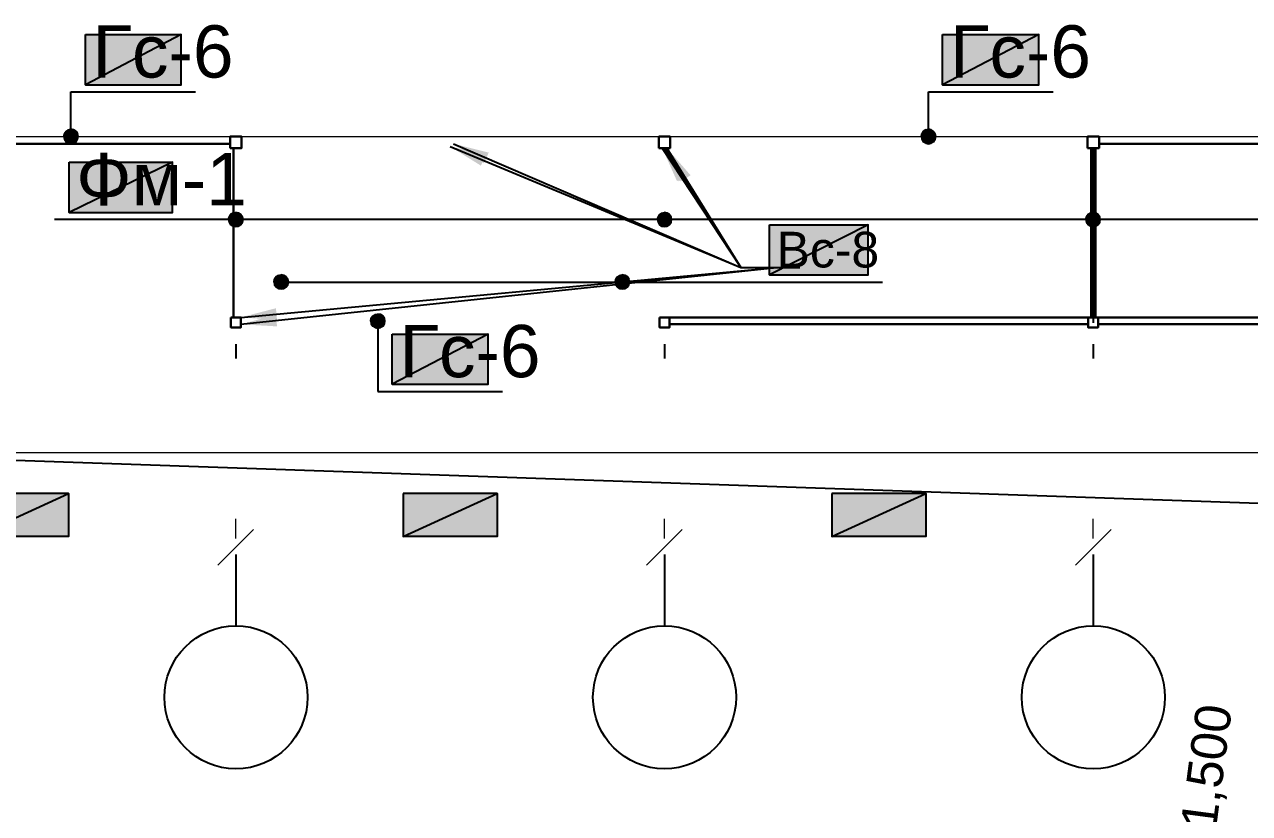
# Model space of a CAD drawing. Extents: x 8 to 21351, y 0 to 420.
# Drawn here: x 16298 to 16383.7, y 179.1 to 234.3 of the extents above; entities that cross this region are included whole.
import ezdxf

# ---------------------------------------------------------------- set-up
doc = ezdxf.new("R2010")
doc.units = 0
doc.linetypes.add('TEYPDFCAD_CENTER', pattern=[20, 12, -3, 2, -3])
for name, color, linetype in [('PDF_ВЫНОСКИ', 7, 'Continuous'), ('PDF_ОСИ', 7, 'Continuous'), ('PDF_ОТМЕТКИ', 7, 'Continuous'), ('TEY_REVIEW_AXIS', 7, 'Continuous'), ('TEY_REVIEW_LEADER', 7, 'Continuous')]:
    doc.layers.add(name, color=color, linetype=linetype)
doc.styles.add('TEYPDFCAD_TEXT', font='arial.ttf')
doc.dimstyles.new('TEYPDFCAD_SCALE_1', dxfattribs={"dimtxt": 2.5, "dimasz": 2.5, "dimexe": 1.25, "dimexo": 0.75, "dimtad": 1, "dimdsep": 46, "dimtxsty": 'Standard', "dimcen": 0.09, "dimadec": 0, "dimazin": 0, "dimtfac": 1, "dimtofl": 0, "dimtmove": 0, "dimatfit": 3, "dimfxl": 1, "dimarcsym": 0})

# ---------------------------------------------------------------- blocks, each defined once
blk = doc.blocks.new('TEY_AXIS')
at = {"layer": 'PDF_ОСИ', "linetype": 'TEYPDFCAD_CENTER', "lineweight": 9}
blk.add_line((0, 0), (1, 0), dxfattribs=at)
blk = doc.blocks.new('TEY_LEVEL')
at = {"layer": 'PDF_ОТМЕТКИ', "lineweight": 9}
blk.add_line((0, 0), (5, 0), dxfattribs=at)
blk.add_lwpolyline([(0, 0), (2, 1.5), (2, -1.5)], close=True, dxfattribs=at)
at = {"layer": 'PDF_ОТМЕТКИ', "style": 'TEYPDFCAD_TEXT'}
blk.add_text('+331,500', height=2.5, dxfattribs=at).set_placement((6, -1.25))

msp = doc.modelspace()

# ---------------------------------------------------------------- hatches: boundary and pattern name
at = {"true_color": 0xffffff}
h = msp.add_hatch(color=0, dxfattribs=at)
h.paths.add_polyline_path([(16302.259, 233.638), (16308.969, 233.638), (16302.259, 230.124)])
h.paths.add_polyline_path([(16308.969, 233.638), (16302.259, 230.124), (16308.969, 230.124)])
h = msp.add_hatch(color=0, dxfattribs=at)
h.paths.add_polyline_path([(16362.245, 233.638), (16368.976, 233.638), (16362.245, 230.124)])
h.paths.add_polyline_path([(16368.976, 233.638), (16362.245, 230.124), (16368.976, 230.124)])
h = msp.add_hatch(color=7)
h.paths.add_polyline_path([(16300.904, 226.864), (16300.798, 226.695), (16301.243, 226.505)])
h.paths.add_polyline_path([(16300.798, 226.695), (16301.243, 226.505), (16300.756, 226.505)])
h.paths.add_polyline_path([(16301.243, 226.505), (16300.756, 226.505), (16300.798, 226.314)])
h = msp.add_hatch(color=7)
h.paths.add_polyline_path([(16300.798, 226.314), (16300.904, 226.145), (16301.243, 226.505)])
h.paths.add_polyline_path([(16300.904, 226.145), (16301.243, 226.505), (16301.052, 226.039)])
h.paths.add_polyline_path([(16301.243, 226.505), (16301.052, 226.039), (16301.243, 225.996)])
h = msp.add_hatch(color=7)
h.paths.add_polyline_path([(16301.433, 226.97), (16301.243, 227.012), (16301.243, 226.505)])
h.paths.add_polyline_path([(16301.243, 227.012), (16301.243, 226.505), (16301.052, 226.97)])
h.paths.add_polyline_path([(16301.243, 226.505), (16301.052, 226.97), (16300.904, 226.864)])
h = msp.add_hatch(color=7)
h.paths.add_polyline_path([(16301.751, 226.505), (16301.708, 226.695), (16301.243, 226.505)])
h.paths.add_polyline_path([(16301.708, 226.695), (16301.243, 226.505), (16301.603, 226.864)])
h.paths.add_polyline_path([(16301.243, 226.505), (16301.603, 226.864), (16301.433, 226.97)])
h = msp.add_hatch(color=7)
h.paths.add_polyline_path([(16301.243, 225.996), (16301.433, 226.039), (16301.243, 226.505)])
h.paths.add_polyline_path([(16301.433, 226.039), (16301.243, 226.505), (16301.603, 226.145)])
h.paths.add_polyline_path([(16301.243, 226.505), (16301.603, 226.145), (16301.708, 226.314)])
for points in [[(16301.708, 226.314), (16301.751, 226.505), (16301.243, 226.505)], [(16361.716, 226.314), (16361.758, 226.505), (16361.25, 226.505)], [(16313.244, 220.514), (16313.287, 220.705), (16312.779, 220.705)], [(16343.237, 220.514), (16343.28, 220.705), (16342.772, 220.705)], [(16373.252, 220.514), (16373.273, 220.705), (16372.786, 220.705)], [(16316.419, 216.133), (16316.462, 216.323), (16315.954, 216.323)], [(16340.295, 216.133), (16340.338, 216.323), (16339.83, 216.323)], [(16323.193, 213.402), (16323.214, 213.593), (16322.727, 213.593)]]:
    msp.add_hatch(color=7).paths.add_polyline_path(points)
h = msp.add_hatch(color=7)
h.paths.add_polyline_path([(16360.89, 226.864), (16360.785, 226.695), (16361.25, 226.505)])
h.paths.add_polyline_path([(16360.785, 226.695), (16361.25, 226.505), (16360.763, 226.505)])
h.paths.add_polyline_path([(16361.25, 226.505), (16360.763, 226.505), (16360.785, 226.314)])
h = msp.add_hatch(color=7)
h.paths.add_polyline_path([(16360.785, 226.314), (16360.89, 226.145), (16361.25, 226.505)])
h.paths.add_polyline_path([(16360.89, 226.145), (16361.25, 226.505), (16361.06, 226.039)])
h.paths.add_polyline_path([(16361.25, 226.505), (16361.06, 226.039), (16361.25, 225.996)])
h = msp.add_hatch(color=7)
h.paths.add_polyline_path([(16361.441, 226.97), (16361.25, 227.012), (16361.25, 226.505)])
h.paths.add_polyline_path([(16361.25, 227.012), (16361.25, 226.505), (16361.06, 226.97)])
h.paths.add_polyline_path([(16361.25, 226.505), (16361.06, 226.97), (16360.89, 226.864)])
h = msp.add_hatch(color=7)
h.paths.add_polyline_path([(16361.758, 226.505), (16361.716, 226.695), (16361.25, 226.505)])
h.paths.add_polyline_path([(16361.716, 226.695), (16361.25, 226.505), (16361.61, 226.864)])
h.paths.add_polyline_path([(16361.25, 226.505), (16361.61, 226.864), (16361.441, 226.97)])
h = msp.add_hatch(color=7)
h.paths.add_polyline_path([(16361.25, 225.996), (16361.441, 226.039), (16361.25, 226.505)])
h.paths.add_polyline_path([(16361.441, 226.039), (16361.25, 226.505), (16361.61, 226.145)])
h.paths.add_polyline_path([(16361.25, 226.505), (16361.61, 226.145), (16361.716, 226.314)])
h = msp.add_hatch(color=0, dxfattribs=at)
h.paths.add_polyline_path([(16301.116, 224.705), (16308.355, 224.705), (16301.116, 221.192)])
h.paths.add_polyline_path([(16308.355, 224.705), (16301.116, 221.192), (16308.355, 221.192)])
h = msp.add_hatch(color=7)
h.paths.add_polyline_path([(16312.969, 221.149), (16312.779, 221.192), (16312.779, 220.705)])
h.paths.add_polyline_path([(16312.779, 221.192), (16312.779, 220.705), (16312.588, 221.149)])
h.paths.add_polyline_path([(16312.779, 220.705), (16312.588, 221.149), (16312.419, 221.043)])
h = msp.add_hatch(color=7)
h.paths.add_polyline_path([(16342.962, 221.149), (16342.772, 221.192), (16342.772, 220.705)])
h.paths.add_polyline_path([(16342.772, 221.192), (16342.772, 220.705), (16342.581, 221.149)])
h.paths.add_polyline_path([(16342.772, 220.705), (16342.581, 221.149), (16342.433, 221.043)])
h = msp.add_hatch(color=7)
h.paths.add_polyline_path([(16372.977, 221.149), (16372.786, 221.192), (16372.786, 220.705)])
h.paths.add_polyline_path([(16372.786, 221.192), (16372.786, 220.705), (16372.596, 221.149)])
h.paths.add_polyline_path([(16372.786, 220.705), (16372.596, 221.149), (16372.426, 221.043)])
h = msp.add_hatch(color=7)
h.paths.add_polyline_path([(16312.419, 221.043), (16312.313, 220.895), (16312.779, 220.705)])
h.paths.add_polyline_path([(16312.313, 220.895), (16312.779, 220.705), (16312.271, 220.705)])
h.paths.add_polyline_path([(16312.779, 220.705), (16312.271, 220.705), (16312.313, 220.514)])
h = msp.add_hatch(color=7)
h.paths.add_polyline_path([(16312.313, 220.514), (16312.419, 220.345), (16312.779, 220.705)])
h.paths.add_polyline_path([(16312.419, 220.345), (16312.779, 220.705), (16312.588, 220.239)])
h.paths.add_polyline_path([(16312.779, 220.705), (16312.588, 220.239), (16312.779, 220.197)])
h = msp.add_hatch(color=7)
h.paths.add_polyline_path([(16313.287, 220.705), (16313.244, 220.895), (16312.779, 220.705)])
h.paths.add_polyline_path([(16313.244, 220.895), (16312.779, 220.705), (16313.138, 221.043)])
h.paths.add_polyline_path([(16312.779, 220.705), (16313.138, 221.043), (16312.969, 221.149)])
h = msp.add_hatch(color=7)
h.paths.add_polyline_path([(16312.779, 220.197), (16312.969, 220.239), (16312.779, 220.705)])
h.paths.add_polyline_path([(16312.969, 220.239), (16312.779, 220.705), (16313.138, 220.345)])
h.paths.add_polyline_path([(16312.779, 220.705), (16313.138, 220.345), (16313.244, 220.514)])
h = msp.add_hatch(color=7)
h.paths.add_polyline_path([(16342.433, 221.043), (16342.327, 220.895), (16342.772, 220.705)])
h.paths.add_polyline_path([(16342.327, 220.895), (16342.772, 220.705), (16342.285, 220.705)])
h.paths.add_polyline_path([(16342.772, 220.705), (16342.285, 220.705), (16342.327, 220.514)])
h = msp.add_hatch(color=7)
h.paths.add_polyline_path([(16342.327, 220.514), (16342.433, 220.345), (16342.772, 220.705)])
h.paths.add_polyline_path([(16342.433, 220.345), (16342.772, 220.705), (16342.581, 220.239)])
h.paths.add_polyline_path([(16342.772, 220.705), (16342.581, 220.239), (16342.772, 220.197)])
h = msp.add_hatch(color=7)
h.paths.add_polyline_path([(16343.28, 220.705), (16343.237, 220.895), (16342.772, 220.705)])
h.paths.add_polyline_path([(16343.237, 220.895), (16342.772, 220.705), (16343.132, 221.043)])
h.paths.add_polyline_path([(16342.772, 220.705), (16343.132, 221.043), (16342.962, 221.149)])
h = msp.add_hatch(color=7)
h.paths.add_polyline_path([(16342.772, 220.197), (16342.962, 220.239), (16342.772, 220.705)])
h.paths.add_polyline_path([(16342.962, 220.239), (16342.772, 220.705), (16343.132, 220.345)])
h.paths.add_polyline_path([(16342.772, 220.705), (16343.132, 220.345), (16343.237, 220.514)])
h = msp.add_hatch(color=0, dxfattribs=at)
h.paths.add_polyline_path([(16350.138, 220.324), (16357.038, 220.324), (16350.138, 216.831)])
h.paths.add_polyline_path([(16357.038, 220.324), (16350.138, 216.831), (16357.038, 216.831)])
h = msp.add_hatch(color=7)
h.paths.add_polyline_path([(16372.426, 221.043), (16372.32, 220.895), (16372.786, 220.705)])
h.paths.add_polyline_path([(16372.32, 220.895), (16372.786, 220.705), (16372.278, 220.705)])
h.paths.add_polyline_path([(16372.786, 220.705), (16372.278, 220.705), (16372.32, 220.514)])
h = msp.add_hatch(color=7)
h.paths.add_polyline_path([(16372.32, 220.514), (16372.426, 220.345), (16372.786, 220.705)])
h.paths.add_polyline_path([(16372.426, 220.345), (16372.786, 220.705), (16372.596, 220.239)])
h.paths.add_polyline_path([(16372.786, 220.705), (16372.596, 220.239), (16372.786, 220.197)])
h = msp.add_hatch(color=7)
h.paths.add_polyline_path([(16373.273, 220.705), (16373.252, 220.895), (16372.786, 220.705)])
h.paths.add_polyline_path([(16373.252, 220.895), (16372.786, 220.705), (16373.125, 221.043)])
h.paths.add_polyline_path([(16372.786, 220.705), (16373.125, 221.043), (16372.977, 221.149)])
h = msp.add_hatch(color=7)
h.paths.add_polyline_path([(16372.786, 220.197), (16372.977, 220.239), (16372.786, 220.705)])
h.paths.add_polyline_path([(16372.977, 220.239), (16372.786, 220.705), (16373.125, 220.345)])
h.paths.add_polyline_path([(16372.786, 220.705), (16373.125, 220.345), (16373.252, 220.514)])
h = msp.add_hatch(color=7)
h.paths.add_polyline_path([(16315.615, 216.683), (16315.488, 216.514), (16315.954, 216.323)])
h.paths.add_polyline_path([(16315.488, 216.514), (16315.954, 216.323), (16315.467, 216.323)])
h.paths.add_polyline_path([(16315.954, 216.323), (16315.467, 216.323), (16315.488, 216.133)])
h = msp.add_hatch(color=7)
h.paths.add_polyline_path([(16315.488, 216.133), (16315.615, 215.985), (16315.954, 216.323)])
h.paths.add_polyline_path([(16315.615, 215.985), (16315.954, 216.323), (16315.763, 215.879)])
h.paths.add_polyline_path([(16315.954, 216.323), (16315.763, 215.879), (16315.954, 215.836)])
h = msp.add_hatch(color=7)
h.paths.add_polyline_path([(16316.144, 216.789), (16315.954, 216.831), (16315.954, 216.323)])
h.paths.add_polyline_path([(16315.954, 216.831), (16315.954, 216.323), (16315.763, 216.789)])
h.paths.add_polyline_path([(16315.954, 216.323), (16315.763, 216.789), (16315.615, 216.683)])
h = msp.add_hatch(color=7)
h.paths.add_polyline_path([(16316.462, 216.323), (16316.419, 216.514), (16315.954, 216.323)])
h.paths.add_polyline_path([(16316.419, 216.514), (16315.954, 216.323), (16316.313, 216.683)])
h.paths.add_polyline_path([(16315.954, 216.323), (16316.313, 216.683), (16316.144, 216.789)])
h = msp.add_hatch(color=7)
h.paths.add_polyline_path([(16315.954, 215.836), (16316.144, 215.879), (16315.954, 216.323)])
h.paths.add_polyline_path([(16316.144, 215.879), (16315.954, 216.323), (16316.313, 215.985)])
h.paths.add_polyline_path([(16315.954, 216.323), (16316.313, 215.985), (16316.419, 216.133)])
h = msp.add_hatch(color=7)
h.paths.add_polyline_path([(16339.491, 216.683), (16339.364, 216.514), (16339.83, 216.323)])
h.paths.add_polyline_path([(16339.364, 216.514), (16339.83, 216.323), (16339.343, 216.323)])
h.paths.add_polyline_path([(16339.83, 216.323), (16339.343, 216.323), (16339.364, 216.133)])
h = msp.add_hatch(color=7)
h.paths.add_polyline_path([(16339.364, 216.133), (16339.491, 215.985), (16339.83, 216.323)])
h.paths.add_polyline_path([(16339.491, 215.985), (16339.83, 216.323), (16339.639, 215.879)])
h.paths.add_polyline_path([(16339.83, 216.323), (16339.639, 215.879), (16339.83, 215.836)])
h = msp.add_hatch(color=7)
h.paths.add_polyline_path([(16340.02, 216.789), (16339.83, 216.831), (16339.83, 216.323)])
h.paths.add_polyline_path([(16339.83, 216.831), (16339.83, 216.323), (16339.639, 216.789)])
h.paths.add_polyline_path([(16339.83, 216.323), (16339.639, 216.789), (16339.491, 216.683)])
h = msp.add_hatch(color=7)
h.paths.add_polyline_path([(16340.338, 216.323), (16340.295, 216.514), (16339.83, 216.323)])
h.paths.add_polyline_path([(16340.295, 216.514), (16339.83, 216.323), (16340.189, 216.683)])
h.paths.add_polyline_path([(16339.83, 216.323), (16340.189, 216.683), (16340.02, 216.789)])
h = msp.add_hatch(color=7)
h.paths.add_polyline_path([(16339.83, 215.836), (16340.02, 215.879), (16339.83, 216.323)])
h.paths.add_polyline_path([(16340.02, 215.879), (16339.83, 216.323), (16340.189, 215.985)])
h.paths.add_polyline_path([(16339.83, 216.323), (16340.189, 215.985), (16340.295, 216.133)])
h = msp.add_hatch(color=7)
h.paths.add_polyline_path([(16322.367, 213.931), (16322.261, 213.783), (16322.727, 213.593)])
h.paths.add_polyline_path([(16322.261, 213.783), (16322.727, 213.593), (16322.219, 213.593)])
h.paths.add_polyline_path([(16322.727, 213.593), (16322.219, 213.593), (16322.261, 213.402)])
h = msp.add_hatch(color=7)
h.paths.add_polyline_path([(16322.261, 213.402), (16322.367, 213.233), (16322.727, 213.593)])
h.paths.add_polyline_path([(16322.367, 213.233), (16322.727, 213.593), (16322.536, 213.127)])
h.paths.add_polyline_path([(16322.727, 213.593), (16322.536, 213.127), (16322.727, 213.085)])
h = msp.add_hatch(color=7)
h.paths.add_polyline_path([(16322.917, 214.059), (16322.727, 214.08), (16322.727, 213.593)])
h.paths.add_polyline_path([(16322.727, 214.08), (16322.727, 213.593), (16322.536, 214.059)])
h.paths.add_polyline_path([(16322.727, 213.593), (16322.536, 214.059), (16322.367, 213.931)])
h = msp.add_hatch(color=7)
h.paths.add_polyline_path([(16323.214, 213.593), (16323.193, 213.783), (16322.727, 213.593)])
h.paths.add_polyline_path([(16323.193, 213.783), (16322.727, 213.593), (16323.087, 213.931)])
h.paths.add_polyline_path([(16322.727, 213.593), (16323.087, 213.931), (16322.917, 214.059)])
h = msp.add_hatch(color=7)
h.paths.add_polyline_path([(16322.727, 213.085), (16322.917, 213.127), (16322.727, 213.593)])
h.paths.add_polyline_path([(16322.917, 213.127), (16322.727, 213.593), (16323.087, 213.233)])
h.paths.add_polyline_path([(16322.727, 213.593), (16323.087, 213.233), (16323.193, 213.402)])
h = msp.add_hatch(color=0, dxfattribs=at)
h.paths.add_polyline_path([(16323.722, 212.661), (16330.432, 212.661), (16323.722, 209.169)])
h.paths.add_polyline_path([(16330.432, 212.661), (16323.722, 209.169), (16330.432, 209.169)])
h = msp.add_hatch(color=0, dxfattribs=at)
h.paths.add_polyline_path([(16294.491, 201.507), (16294.491, 198.501), (16301.073, 201.507)])
h.paths.add_polyline_path([(16294.491, 198.501), (16301.073, 201.507), (16301.073, 198.501)])
h = msp.add_hatch(color=0, dxfattribs=at)
h.paths.add_polyline_path([(16324.484, 201.507), (16324.484, 198.501), (16331.067, 201.507)])
h.paths.add_polyline_path([(16324.484, 198.501), (16331.067, 201.507), (16331.067, 198.501)])
h = msp.add_hatch(color=0, dxfattribs=at)
h.paths.add_polyline_path([(16354.498, 201.507), (16354.498, 198.501), (16361.06, 201.507)])
h.paths.add_polyline_path([(16354.498, 198.501), (16361.06, 201.507), (16361.06, 198.501)])

# ---------------------------------------------------------------- linework, layer by layer
at = {"color": 0, "lineweight": 0, "true_color": 0xffffff}
for p, q in [((16302.259, 230.124), (16308.969, 230.124)), ((16362.245, 230.124), (16368.976, 230.124)), ((16301.116, 221.192), (16308.355, 221.192)), ((16350.138, 216.831), (16357.038, 216.831)), ((16323.722, 209.169), (16330.432, 209.169))]:
    msp.add_line(p, q, dxfattribs=at)
at = {"color": 7, "lineweight": 25}
for p, q in [((16301.243, 226.505), (16301.243, 229.637)), ((16301.243, 229.637), (16309.963, 229.637)), ((16361.25, 226.505), (16361.25, 229.637)), ((16361.25, 229.637), (16369.971, 229.637)), ((16309.371, 220.705), (16300.1, 220.705)), ((16312.779, 220.705), (16309.371, 220.705)), ((16339.83, 216.323), (16349.143, 216.323)), ((16349.143, 216.323), (16358.033, 216.323)), ((16322.727, 213.593), (16322.727, 208.661)), ((16312.779, 211.963), (16312.779, 210.968)), ((16342.772, 211.963), (16342.772, 210.968)), ((16372.786, 211.963), (16372.786, 210.968)), ((16322.727, 208.661), (16331.448, 208.661)), ((16312.779, 197.252), (16312.779, 192.236)), ((16342.772, 197.252), (16342.772, 192.236)), ((16372.786, 197.252), (16372.786, 192.236))]:
    msp.add_line(p, q, dxfattribs=at)
at = {"color": 7, "lineweight": 5}
for p, q in [((16312.779, 198.374), (16312.779, 199.75)), ((16312.779, 198.374), (16312.779, 199.75)), ((16342.772, 198.374), (16342.772, 199.75)), ((16342.772, 198.374), (16342.772, 199.75)), ((16372.786, 198.374), (16372.786, 199.75)), ((16372.786, 198.374), (16372.786, 199.75)), ((16311.53, 196.511), (16314.027, 199.009)), ((16314.027, 199.009), (16311.53, 196.511)), ((16341.523, 196.511), (16344.021, 199.009)), ((16344.021, 199.009), (16341.523, 196.511)), ((16371.537, 196.511), (16374.035, 199.009)), ((16374.035, 199.009), (16371.537, 196.511))]:
    msp.add_line(p, q, dxfattribs=at)
at = {"color": 0, "true_color": 0xffffff}
for points in [[(16302.259, 233.638), (16308.969, 233.638), (16302.259, 230.124)], [(16308.969, 233.638), (16302.259, 230.124), (16308.969, 230.124)], [(16362.245, 233.638), (16368.976, 233.638), (16362.245, 230.124)], [(16368.976, 233.638), (16362.245, 230.124), (16368.976, 230.124)], [(16301.116, 224.705), (16308.355, 224.705), (16301.116, 221.192)], [(16308.355, 224.705), (16301.116, 221.192), (16308.355, 221.192)], [(16350.138, 220.324), (16357.038, 220.324), (16350.138, 216.831)], [(16357.038, 220.324), (16350.138, 216.831), (16357.038, 216.831)], [(16323.722, 212.661), (16330.432, 212.661), (16323.722, 209.169)], [(16330.432, 212.661), (16323.722, 209.169), (16330.432, 209.169)], [(16294.491, 201.507), (16294.491, 198.501), (16301.073, 201.507)], [(16294.491, 198.501), (16301.073, 201.507), (16301.073, 198.501)], [(16324.484, 201.507), (16324.484, 198.501), (16331.067, 201.507)], [(16324.484, 198.501), (16331.067, 201.507), (16331.067, 198.501)], [(16354.498, 201.507), (16354.498, 198.501), (16361.06, 201.507)], [(16354.498, 198.501), (16361.06, 201.507), (16361.06, 198.501)]]:
    msp.add_lwpolyline(points, close=True, dxfattribs=at)
at = {"color": 7}
for points in [[(16300.798, 226.695), (16301.243, 226.505), (16300.756, 226.505)], [(16301.243, 226.505), (16300.756, 226.505), (16300.798, 226.314)], [(16300.904, 226.864), (16300.798, 226.695), (16301.243, 226.505)], [(16300.798, 226.314), (16300.904, 226.145), (16301.243, 226.505)], [(16301.243, 226.505), (16301.052, 226.97), (16300.904, 226.864)], [(16300.904, 226.145), (16301.243, 226.505), (16301.052, 226.039)], [(16301.243, 227.012), (16301.243, 226.505), (16301.052, 226.97)], [(16301.243, 226.505), (16301.052, 226.039), (16301.243, 225.996)], [(16301.433, 226.97), (16301.243, 227.012), (16301.243, 226.505)], [(16301.243, 226.505), (16301.603, 226.864), (16301.433, 226.97)], [(16301.708, 226.695), (16301.243, 226.505), (16301.603, 226.864)], [(16301.751, 226.505), (16301.708, 226.695), (16301.243, 226.505)], [(16301.243, 225.996), (16301.433, 226.039), (16301.243, 226.505)], [(16301.433, 226.039), (16301.243, 226.505), (16301.603, 226.145)], [(16301.243, 226.505), (16301.603, 226.145), (16301.708, 226.314)], [(16301.708, 226.314), (16301.751, 226.505), (16301.243, 226.505)], [(16360.785, 226.695), (16361.25, 226.505), (16360.763, 226.505)], [(16361.25, 226.505), (16360.763, 226.505), (16360.785, 226.314)], [(16360.89, 226.864), (16360.785, 226.695), (16361.25, 226.505)], [(16360.785, 226.314), (16360.89, 226.145), (16361.25, 226.505)], [(16361.25, 226.505), (16361.06, 226.97), (16360.89, 226.864)], [(16360.89, 226.145), (16361.25, 226.505), (16361.06, 226.039)], [(16361.25, 227.012), (16361.25, 226.505), (16361.06, 226.97)], [(16361.25, 226.505), (16361.06, 226.039), (16361.25, 225.996)], [(16361.441, 226.97), (16361.25, 227.012), (16361.25, 226.505)], [(16361.25, 226.505), (16361.61, 226.864), (16361.441, 226.97)], [(16361.716, 226.695), (16361.25, 226.505), (16361.61, 226.864)], [(16361.758, 226.505), (16361.716, 226.695), (16361.25, 226.505)], [(16361.25, 225.996), (16361.441, 226.039), (16361.25, 226.505)], [(16361.441, 226.039), (16361.25, 226.505), (16361.61, 226.145)], [(16361.25, 226.505), (16361.61, 226.145), (16361.716, 226.314)], [(16361.716, 226.314), (16361.758, 226.505), (16361.25, 226.505)], [(16312.779, 221.192), (16312.779, 220.705), (16312.588, 221.149)], [(16312.969, 221.149), (16312.779, 221.192), (16312.779, 220.705)], [(16342.772, 221.192), (16342.772, 220.705), (16342.581, 221.149)], [(16342.962, 221.149), (16342.772, 221.192), (16342.772, 220.705)], [(16372.786, 221.192), (16372.786, 220.705), (16372.596, 221.149)], [(16372.977, 221.149), (16372.786, 221.192), (16372.786, 220.705)], [(16312.313, 220.895), (16312.779, 220.705), (16312.271, 220.705)], [(16312.779, 220.705), (16312.271, 220.705), (16312.313, 220.514)], [(16312.419, 221.043), (16312.313, 220.895), (16312.779, 220.705)], [(16312.313, 220.514), (16312.419, 220.345), (16312.779, 220.705)], [(16312.779, 220.705), (16312.588, 221.149), (16312.419, 221.043)], [(16312.419, 220.345), (16312.779, 220.705), (16312.588, 220.239)], [(16312.779, 220.705), (16312.588, 220.239), (16312.779, 220.197)], [(16312.779, 220.705), (16313.138, 221.043), (16312.969, 221.149)], [(16313.244, 220.895), (16312.779, 220.705), (16313.138, 221.043)], [(16313.287, 220.705), (16313.244, 220.895), (16312.779, 220.705)], [(16312.779, 220.197), (16312.969, 220.239), (16312.779, 220.705)], [(16312.969, 220.239), (16312.779, 220.705), (16313.138, 220.345)], [(16312.779, 220.705), (16313.138, 220.345), (16313.244, 220.514)], [(16313.244, 220.514), (16313.287, 220.705), (16312.779, 220.705)], [(16342.327, 220.895), (16342.772, 220.705), (16342.285, 220.705)], [(16342.772, 220.705), (16342.285, 220.705), (16342.327, 220.514)], [(16342.433, 221.043), (16342.327, 220.895), (16342.772, 220.705)], [(16342.327, 220.514), (16342.433, 220.345), (16342.772, 220.705)], [(16342.772, 220.705), (16342.581, 221.149), (16342.433, 221.043)], [(16342.433, 220.345), (16342.772, 220.705), (16342.581, 220.239)], [(16342.772, 220.705), (16342.581, 220.239), (16342.772, 220.197)], [(16342.772, 220.705), (16343.132, 221.043), (16342.962, 221.149)], [(16343.237, 220.895), (16342.772, 220.705), (16343.132, 221.043)], [(16343.28, 220.705), (16343.237, 220.895), (16342.772, 220.705)], [(16342.772, 220.197), (16342.962, 220.239), (16342.772, 220.705)], [(16342.962, 220.239), (16342.772, 220.705), (16343.132, 220.345)], [(16342.772, 220.705), (16343.132, 220.345), (16343.237, 220.514)], [(16343.237, 220.514), (16343.28, 220.705), (16342.772, 220.705)], [(16372.32, 220.895), (16372.786, 220.705), (16372.278, 220.705)], [(16372.786, 220.705), (16372.278, 220.705), (16372.32, 220.514)], [(16372.426, 221.043), (16372.32, 220.895), (16372.786, 220.705)], [(16372.32, 220.514), (16372.426, 220.345), (16372.786, 220.705)], [(16372.786, 220.705), (16372.596, 221.149), (16372.426, 221.043)], [(16372.426, 220.345), (16372.786, 220.705), (16372.596, 220.239)], [(16372.786, 220.705), (16372.596, 220.239), (16372.786, 220.197)], [(16372.786, 220.705), (16373.125, 221.043), (16372.977, 221.149)], [(16373.252, 220.895), (16372.786, 220.705), (16373.125, 221.043)], [(16373.273, 220.705), (16373.252, 220.895), (16372.786, 220.705)], [(16372.786, 220.197), (16372.977, 220.239), (16372.786, 220.705)], [(16372.977, 220.239), (16372.786, 220.705), (16373.125, 220.345)], [(16372.786, 220.705), (16373.125, 220.345), (16373.252, 220.514)], [(16373.252, 220.514), (16373.273, 220.705), (16372.786, 220.705)], [(16315.488, 216.514), (16315.954, 216.323), (16315.467, 216.323)], [(16315.954, 216.323), (16315.467, 216.323), (16315.488, 216.133)], [(16315.615, 216.683), (16315.488, 216.514), (16315.954, 216.323)], [(16315.488, 216.133), (16315.615, 215.985), (16315.954, 216.323)], [(16315.954, 216.323), (16315.763, 216.789), (16315.615, 216.683)], [(16315.615, 215.985), (16315.954, 216.323), (16315.763, 215.879)], [(16315.954, 216.831), (16315.954, 216.323), (16315.763, 216.789)], [(16315.954, 216.323), (16315.763, 215.879), (16315.954, 215.836)], [(16316.144, 216.789), (16315.954, 216.831), (16315.954, 216.323)], [(16315.954, 216.323), (16316.313, 216.683), (16316.144, 216.789)], [(16316.419, 216.514), (16315.954, 216.323), (16316.313, 216.683)], [(16316.462, 216.323), (16316.419, 216.514), (16315.954, 216.323)], [(16315.954, 215.836), (16316.144, 215.879), (16315.954, 216.323)], [(16316.144, 215.879), (16315.954, 216.323), (16316.313, 215.985)], [(16315.954, 216.323), (16316.313, 215.985), (16316.419, 216.133)], [(16316.419, 216.133), (16316.462, 216.323), (16315.954, 216.323)], [(16339.364, 216.514), (16339.83, 216.323), (16339.343, 216.323)], [(16339.83, 216.323), (16339.343, 216.323), (16339.364, 216.133)], [(16339.491, 216.683), (16339.364, 216.514), (16339.83, 216.323)], [(16339.364, 216.133), (16339.491, 215.985), (16339.83, 216.323)], [(16339.83, 216.323), (16339.639, 216.789), (16339.491, 216.683)], [(16339.491, 215.985), (16339.83, 216.323), (16339.639, 215.879)], [(16339.83, 216.831), (16339.83, 216.323), (16339.639, 216.789)], [(16339.83, 216.323), (16339.639, 215.879), (16339.83, 215.836)], [(16340.02, 216.789), (16339.83, 216.831), (16339.83, 216.323)], [(16339.83, 216.323), (16340.189, 216.683), (16340.02, 216.789)], [(16340.295, 216.514), (16339.83, 216.323), (16340.189, 216.683)], [(16340.338, 216.323), (16340.295, 216.514), (16339.83, 216.323)], [(16339.83, 215.836), (16340.02, 215.879), (16339.83, 216.323)], [(16340.02, 215.879), (16339.83, 216.323), (16340.189, 215.985)], [(16339.83, 216.323), (16340.189, 215.985), (16340.295, 216.133)], [(16340.295, 216.133), (16340.338, 216.323), (16339.83, 216.323)], [(16322.261, 213.783), (16322.727, 213.593), (16322.219, 213.593)], [(16322.727, 213.593), (16322.219, 213.593), (16322.261, 213.402)], [(16322.367, 213.931), (16322.261, 213.783), (16322.727, 213.593)], [(16322.261, 213.402), (16322.367, 213.233), (16322.727, 213.593)], [(16322.727, 213.593), (16322.536, 214.059), (16322.367, 213.931)], [(16322.367, 213.233), (16322.727, 213.593), (16322.536, 213.127)], [(16322.727, 214.08), (16322.727, 213.593), (16322.536, 214.059)], [(16322.727, 213.593), (16322.536, 213.127), (16322.727, 213.085)], [(16322.917, 214.059), (16322.727, 214.08), (16322.727, 213.593)], [(16322.727, 213.593), (16323.087, 213.931), (16322.917, 214.059)], [(16323.193, 213.783), (16322.727, 213.593), (16323.087, 213.931)], [(16323.214, 213.593), (16323.193, 213.783), (16322.727, 213.593)], [(16322.727, 213.085), (16322.917, 213.127), (16322.727, 213.593)], [(16322.917, 213.127), (16322.727, 213.593), (16323.087, 213.233)], [(16322.727, 213.593), (16323.087, 213.233), (16323.193, 213.402)], [(16323.193, 213.402), (16323.214, 213.593), (16322.727, 213.593)]]:
    msp.add_lwpolyline(points, close=True, dxfattribs=at)
at = {"color": 7, "lineweight": 30}
for points in [[(16312.44, 213.847), (16313.138, 213.847), (16313.138, 213.148), (16312.44, 213.148)], [(16342.433, 213.847), (16343.132, 213.847), (16343.132, 213.148), (16342.433, 213.148)], [(16372.426, 213.847), (16373.125, 213.847), (16373.125, 213.148), (16372.426, 213.148)]]:
    msp.add_lwpolyline(points, close=True, dxfattribs=at)
at = {"color": 7, "lineweight": 25}
for centre in [(16312.789, 187.251), (16342.782, 187.251), (16372.797, 187.251)]:
    msp.add_circle(centre, 5.006, dxfattribs=at)
at = {"layer": 'TEY_REVIEW_AXIS', "color": 7, "lineweight": 30}
for p, q in [((16283.188, 225.996), (16312.376, 225.996)), ((16373.188, 225.996), (16402.377, 225.996)), ((16343.132, 213.847), (16372.426, 213.847)), ((16373.125, 213.847), (16402.441, 213.847)), ((16343.132, 213.36), (16372.426, 213.36)), ((16373.125, 213.36), (16402.441, 213.36))]:
    msp.add_line(p, q, dxfattribs=at)
at = {"layer": 'TEY_REVIEW_AXIS', "color": 7, "lineweight": 25}
for p, q in [((16582.781, 220.705), (16309.371, 220.705)), ((16552.787, 220.705), (16309.371, 220.705)), ((16522.794, 220.705), (16309.371, 220.705)), ((16492.78, 220.705), (16309.371, 220.705)), ((16462.787, 220.705), (16309.371, 220.705)), ((16432.772, 220.705), (16309.371, 220.705)), ((16402.779, 220.705), (16309.371, 220.705)), ((16372.786, 220.705), (16309.371, 220.705)), ((16342.772, 220.705), (16309.371, 220.705)), ((16315.954, 216.323), (16349.143, 216.323))]:
    msp.add_line(p, q, dxfattribs=at)
at = {"layer": 'TEY_REVIEW_LEADER', "color": 7, "lineweight": 30}
for p, q in [((16312.63, 225.7), (16312.63, 213.847)), ((16372.638, 225.7), (16372.638, 213.847)), ((16372.934, 225.7), (16372.934, 213.847))]:
    msp.add_line(p, q, dxfattribs=at)
at = {"layer": 'TEY_REVIEW_LEADER', "color": 7, "lineweight": 25}
msp.add_line((16372.786, 225.7), (16372.786, 213.466), dxfattribs=at)
at = {"layer": 'TEY_REVIEW_LEADER', "color": 7, "lineweight": 30}
for points in [[(16312.376, 225.7), (16313.181, 225.7), (16313.181, 226.505), (16312.376, 226.505)], [(16342.391, 225.7), (16343.174, 225.7), (16343.174, 226.505), (16342.391, 226.505)], [(16372.384, 225.7), (16373.188, 225.7), (16373.188, 226.505), (16372.384, 226.505)]]:
    msp.add_lwpolyline(points, close=True, dxfattribs=at)

# ---------------------------------------------------------------- block references
at = {"layer": 'PDF_ОСИ'}
for p, xscale in [((16282.383, 226.505), 330.8138333333333), ((16278.785, 204.385), 338.0105)]:
    msp.add_blockref('TEY_AXIS', p, dxfattribs=dict(at, xscale=xscale))
at = {"layer": 'PDF_ОТМЕТКИ', "rotation": 82.4859575542432}
msp.add_blockref('TEY_LEVEL', (16378.565, 166.243), dxfattribs=at)

# ---------------------------------------------------------------- texts
at = {"layer": 'PDF_ВЫНОСКИ', "style": 'TEYPDFCAD_TEXT'}
msp.add_text('Вс-8', height=2.5, dxfattribs=at).set_placement((16350.625, 217.339))
msp.add_text('Вс-8', height=2.5, dxfattribs=at).set_placement((16350.625, 217.339))
msp.add_text('Вс-8', height=2.5, dxfattribs=at).set_placement((16350.625, 217.339))
msp.add_text('Вс-8', height=2.5, dxfattribs=at).set_placement((16350.625, 217.339))
msp.add_text('Вс-8', height=2.5, dxfattribs=at).set_placement((16350.625, 217.339))
msp.add_text('Вс-8', height=2.5, dxfattribs=at).set_placement((16350.625, 217.339))
msp.add_text('Вс-8', height=2.5, dxfattribs=at).set_placement((16350.625, 217.339))
at = {"layer": 'TEY_REVIEW_LEADER', "color": 7, "style": 'TEYPDFCAD_TEXT'}
for s, p in [('Гс-6', (16302.746, 230.632)), ('Гс-6', (16362.753, 230.632)), ('Фм-1', (16301.603, 221.7)), ('Гс-6', (16324.23, 209.656))]:
    msp.add_text(s, height=3.6618, dxfattribs=at).set_placement(p)

# ---------------------------------------------------------------- leaders
at = {"layer": 'PDF_ВЫНОСКИ', "lineweight": 9, "annotation_type": 0, "has_hookline": 1, "hookline_direction": 0}
for points in [[(16327.786, 225.806), (16348.125, 217.339), (16350.625, 217.339)], [(16328.019, 225.996), (16348.125, 217.339), (16350.625, 217.339)], [(16342.624, 225.7), (16348.125, 217.339), (16350.625, 217.339)], [(16342.772, 225.7), (16348.125, 217.339), (16350.625, 217.339)], [(16342.941, 225.7), (16348.125, 217.339), (16350.625, 217.339)], [(16313.138, 213.847), (16350.625, 217.339)], [(16313.138, 213.36), (16350.625, 217.339)], [(16281.769, 204.385), (16444.562, 198.755)]]:
    msp.add_leader(points, dimstyle='TEYPDFCAD_SCALE_1', dxfattribs=at)

doc.saveas('drawing.dxf')
